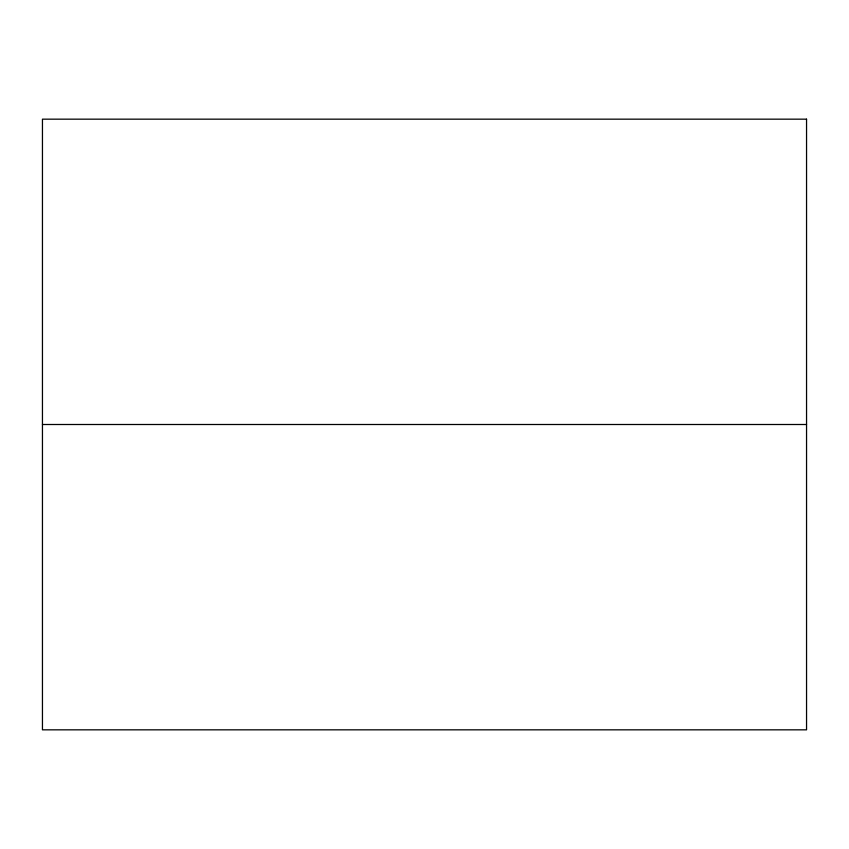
<?xml version="1.0" encoding="UTF-8"?>
<svg xmlns="http://www.w3.org/2000/svg" width="849" height="849" viewBox="0 0 849 849"><rect width="100%" height="100%" fill="white"/><g stroke="black" fill="none" stroke-linecap="round" stroke-linejoin="round"><path stroke-width="1.27" d="M42.45 424.5L806.55 424.5M806.55 119.168L42.45 119.168L42.45 729.832L806.55 729.832L806.55 119.168"/></g></svg>
